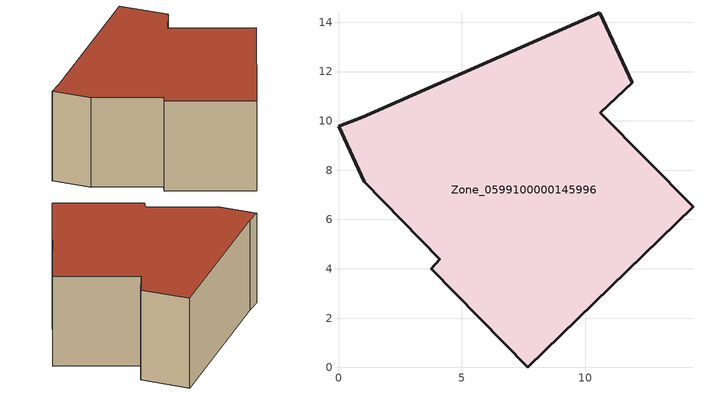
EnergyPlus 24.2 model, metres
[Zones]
Zone_0599100000145996
 floor ground (C_G): 11.91,11.55 10.61,10.32 14.38,6.51 7.67,0 3.77,4 4.11,4.38 1.05,7.52 0,9.78 0.97,10.14 10.6,14.39 z0
 wall outside (C_F): 0,9.78 1.05,7.52 4.11,4.38 3.77,4 7.67,0 14.38,6.51 10.61,10.32 11.91,11.55 10.6,14.39 0.97,10.14 0,9.78 z0:6.16
 roof outside (C_R): 10.61,10.32 11.91,11.55 10.6,14.39 0.97,10.14 0,9.78 1.05,7.52 4.11,4.38 3.77,4 7.67,0 14.38,6.51 z6.16
[BUILDING]
Pand.0599100000145996: North Axis=0; Terrain=City; Loads Convergence Tolerance Value=0.04; Temperature Convergence Tolerance Value=0.4; Solar Distribution=FullExterior; Maximum Number of Warmup Days=25; Minimum Number of Warmup Days=1
[Site:Location]
Rotterdam.The.Hague.AP_ZH_NLD Design_Conditions: Latitude=51.96; Longitude=4.45; Time Zone=1; Elevation=-4.5
[SITE:GROUNDTEMPERATURE:BUILDINGSURFACE]
18, 18, 18, 18, 18, 18, 18, 18, 18, 18, 18, 18
[MATERIAL] Thermal Absorptance=0.9; Solar Absorptance=0.7; Visible Absorptance=0.7
Name | Roughness | Thickness | Conductivity | Density | Specific Heat
G.TC.1975-1991 | MediumSmooth | 0.15 | 0.288461 | 540 | 1210
F.TC.1975-1991 | Rough | 0.3 | 0.230769 | 1920 | 840
R.TC.1975-1991 | MediumRough | 0.2 | 0.153846 | 1500 | 1000
[CONSTRUCTION]
C_G: G.TC.1975-1991
C_F: F.TC.1975-1991
C_R: R.TC.1975-1991
[ZONE]
Zone_0599100000145996: Type=1; Multiplier=1; Ceiling Height=Autocalculate; Volume=Autocalculate; Floor Area=autocalculate; Part of Total Floor Area=Yes
[ZONEINFILTRATION:DESIGNFLOWRATE]
Infil_Zone_0599100000145996: Zone or ZoneList or Space or SpaceList=Zone_0599100000145996; Schedule=AlwaysOn; Design Flow Rate Calculation Method=Flow/Area; Flow Rate per Floor Area=0.003; Constant Term Coefficient=1; Temperature Term Coefficient=0; Velocity Term Coefficient=0; Velocity Squared Term Coefficient=0
[HVACTEMPLATE:ZONE:IDEALLOADSAIRSYSTEM]
Zone_0599100000145996: Maximum Heating Supply Air Temperature=50; Minimum Cooling Supply Air Temperature=13; Maximum Heating Supply Air Humidity Ratio=0.0156; Minimum Cooling Supply Air Humidity Ratio=0.0077; Heating Limit=NoLimit; Cooling Limit=NoLimit; Dehumidification Control Type=ConstantSensibleHeatRatio; Cooling Sensible Heat Ratio=0.7; Dehumidification Setpoint=60; Humidification Control Type=None; Humidification Setpoint=30; Outdoor Air Method=None; Outdoor Air Flow Rate per Person=0.00944; Outdoor Air Flow Rate per Zone Floor Area=0; Outdoor Air Flow Rate per Zone=0; Demand Controlled Ventilation Type=None; Outdoor Air Economizer Type=NoEconomizer; Heat Recovery Type=None; Sensible Heat Recovery Effectiveness=0.7; Latent Heat Recovery Effectiveness=0.65
[ZONECONTROL:THERMOSTAT]
ThermostatControl_Zone_0599100000145996: Zone or ZoneList=Zone_0599100000145996; Control Type Schedule=DualSetpointControlType; Control 1=Thermostat_Zone_0599100000145996; Temperature Difference Between Cutout And Setpoint=0
[THERMOSTATSETPOINT:DUALSETPOINT]
Thermostat_Zone_0599100000145996: Heating Setpoint Temperature Schedule=HeatingSetpoint_Zone_0599100000145996; Cooling Setpoint Temperature Schedule=CoolingSetpoint_Zone_0599100000145996
[SCHEDULE:COMPACT]
HeatingSetpoint_Zone_0599100000145996: Through: 12/31, For: AllDays, Until: 24:00, 21
CoolingSetpoint_Zone_0599100000145996: Through: 12/31, For: AllDays, Until: 24:00, 24
DualSetpointControlType: Through: 12/31, For: AllDays, Until: 24:00, 4
AlwaysOn: Through: 12/31, For: AllDays, Until: 24:00, 1
